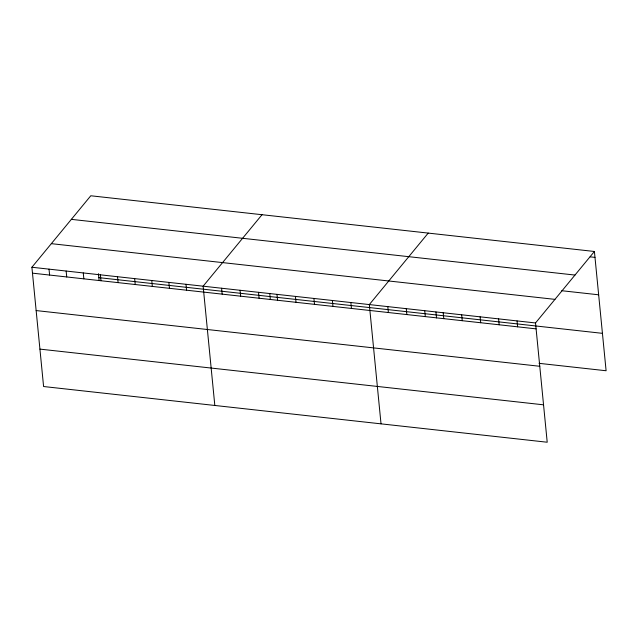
<?xml version="1.0" encoding="UTF-8"?>
<svg xmlns="http://www.w3.org/2000/svg" width="638" height="638" viewBox="0 0 638 638"><rect width="100%" height="100%" fill="white"/><g stroke="black" fill="none" stroke-linecap="round" stroke-linejoin="round"><path stroke-width="0.96" d="M594.409 251.476L535.521 322.956L547.213 442.23L43.591 386.524L31.9 267.25L90.787 195.77L594.409 251.476L606.1 370.75L539.038 363.333M262.019 214.711L203.131 286.191L214.823 405.465M428.21 233.093L369.322 304.573L381.022 423.847M590.126 256.843L594.983 257.385M71.352 219.352L574.974 275.066M561.719 290.713L598.651 294.796M51.335 243.66L554.948 299.366M31.9 267.25L535.521 322.956M98.81 277.634L602.432 333.339M32.482 273.16L536.095 328.865M36.151 310.57L539.764 366.276M39.931 349.114L543.544 404.819M517.051 320.914L517.633 326.823M498.589 318.872L499.163 324.782M480.119 316.831L480.701 322.74M461.657 314.789L462.231 320.699M443.187 312.748L443.769 318.657M435.945 311.99L436.528 317.907M424.725 310.706L425.299 316.608M406.254 308.656L406.837 314.566M387.792 306.615L388.367 312.524M350.86 302.532L351.434 308.441M332.39 300.49L332.972 306.399M313.928 298.448L314.502 304.358M295.458 296.407L296.04 302.316M276.996 294.357L277.57 300.267M269.754 293.608L270.337 299.525M258.526 292.316L259.108 298.225M240.063 290.274L240.646 296.184M221.593 288.232L222.176 294.142M186.009 284.293L186.583 290.202M168.887 282.403L169.461 288.312M151.764 280.505L152.338 286.414M134.642 278.615L135.216 284.524M117.512 276.717L118.094 282.626M100.389 274.826L100.971 280.736M98.427 273.678L99.105 280.584M83.267 272.928L83.849 278.838M66.145 271.038L66.727 276.948M49.022 269.14L49.605 275.05"/></g></svg>
